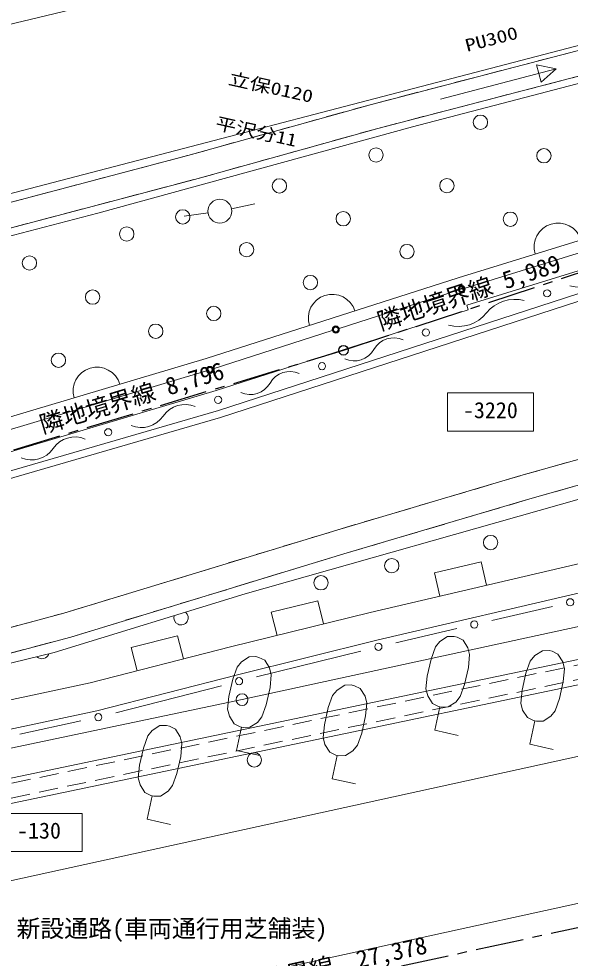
# Model space of a CAD drawing. Units: millimetres, scale not verified. Extents: x -56617 to 56645, y -39182 to 40051.
# Drawn here: x -12452 to -927, y 3165 to 22810 of the extents above; entities that cross this region are included whole.
import ezdxf
from ezdxf.enums import TextEntityAlignment as Align

# ---------------------------------------------------------------- set-up
doc = ezdxf.new("R2010")
doc.units = ezdxf.units.MM
doc.header["$LTSCALE"] = 200
doc.linetypes.add('CHAIN1', pattern=[8, 5, -1, 1, -1])
doc.linetypes.add('DASHED2', pattern=[3, 2, -1])
for name, color, linetype, lineweight in [('0-2_仕上', 4, 'Continuous', 9), ('0-3_建具', 7, 'Continuous', 18), ('2-E_2-Eﾚｲﾔ', 4, 'Continuous', 9), ('3-4_その他1', 4, 'Continuous', 18), ('3-6_その他3', 6, 'CHAIN1', 25), ('3-F_太線', 3, 'Continuous', 18)]:
    doc.layers.add(name, color=color, linetype=linetype, lineweight=lineweight)
doc.layers.add('3-8_寸法文字', color=7, linetype='Continuous')
doc.styles.add('ＭＳ ゴシック', font='')
doc.styles.get('ＭＳ ゴシック').set_extended_font_data('MS Gothic')

msp = doc.modelspace()

# ---------------------------------------------------------------- linework, layer by layer
at = {"layer": '0-2_仕上', "linetype": 'DASHED2'}
for p, q in [((-5080.4, 21021), (742.5, 22535.8)), ((-4945.1, 20518.8), (869.4, 22031.5)), ((-8781.4, 19449.3), (-4945.1, 20518.8)), ((-1962.1, 13256.1), (1859.1, 14336.6)), ((-1817.5, 12756.6), (1995.9, 13834.9)), ((-5805.3, 12118.1), (-1962.1, 13256.1)), ((-5655.7, 11620), (-1817.5, 12756.6)), ((-11509.7, 10381.1), (-5805.3, 12118.1)), ((-11366.7, 9881), (-5655.7, 11620)), ((-13444, 9863), (-11509.7, 10381.1)), ((-13314.5, 9359.4), (-11366.7, 9881))]:
    msp.add_line(p, q, dxfattribs=at)
at = {"layer": '0-2_仕上'}
for p, q in [((-5080.4, 21021), (742.5, 22535.8)), ((-4945.1, 20518.8), (869.4, 22031.5)), ((-4222.9, 20547.8), (807.1, 21865.7)), ((-1537.2, 21484.6), (-1631.6, 21847.5)), ((-1631.6, 21847.5), (-1221.4, 21760.4)), ((-3640.9, 21131), (-1221.4, 21760.4)), ((-1221.4, 21760.4), (-1537.2, 21484.6)), ((-8917.6, 19951.2), (-5080.4, 21021)), ((-10799.7, 18744.3), (-4222.9, 20547.8)), ((-8781.4, 19449.3), (-4945.1, 20518.8)), ((-8005.2, 18838.7), (-7515.7, 18940.4)), ((-8005.2, 18838.4), (-7515.5, 18939.7)), ((-8497.4, 18752.3), (-8992.4, 18681.1)), ((910.8, 18685.7), (-3270.1, 17393.5)), ((909.9, 18423.8), (-3123.4, 17177.2)), ((1080.7, 18110.2), (-3090.5, 16821)), ((1156.8, 17683.2), (-8281, 14615.7)), ((1201.1, 17539.9), (-8236.8, 14472.3)), ((-3270.1, 17393.5), (-8534.3, 15705.7)), ((-3266.5, 17132.1), (-5756.3, 16333.9)), ((-3058.9, 16726.1), (-8327.4, 15037)), ((-3090.5, 16821), (-3058.9, 16726.1)), ((-5899.1, 16288.1), (-8388.9, 15489.8)), ((-8534.3, 15705.7), (-13102.8, 14343.3)), ((-8532.2, 15445.5), (-12964.1, 14123.8)), ((-8327.4, 15037), (-12915.7, 13668.6)), ((-8281, 14615.7), (-12812, 13298.2)), ((-8236.8, 14472.3), (-12772, 13153.7)), ((-1962.1, 13256.1), (1859.1, 14336.6)), ((-1817.5, 12756.6), (1995.9, 13834.9)), ((-5805.3, 12118.1), (-1962.1, 13256.1)), ((-7720.2, 10787.3), (-692.4, 12775)), ((-5655.7, 11620), (-1817.5, 12756.6)), ((4625, 12677.2), (-5108.7, 10396)), ((-11509.7, 10381.1), (-5805.3, 12118.1)), ((-4968.3, 9812.6), (4752.2, 12090.8)), ((-11366.7, 9881), (-5655.7, 11620)), ((-2790, 11452.9), (-3763.6, 11224.8)), ((-2675.9, 10966.1), (-2790, 11452.9)), ((-3763.6, 11224.8), (-3649.5, 10737.9)), ((-11712.8, 9558.5), (-7720.2, 10787.3)), ((-6203.6, 10640.3), (-7174.4, 10400.3)), ((-6083.6, 10154.9), (-6203.6, 10640.3)), ((-2566.7, 10227.4), (-1293.6, 10523)), ((-13444, 9863), (-11509.7, 10381.1)), ((-5108.7, 10396), (-8029.2, 9673.8)), ((-7174.4, 10400.3), (-7054.3, 9914.9)), ((-7786.5, 8571.5), (-622.6, 10131.3)), ((-4570.4, 9762.2), (-3297.3, 10057.8)), ((-13314.5, 9359.4), (-11366.7, 9881)), ((-9133.6, 9907.3), (-10102.4, 9659.4)), ((-9009.7, 9422.9), (-9133.6, 9907.3)), ((-3491.7, 9890.2), (-3650.9, 9789.1)), ((-3354.3, 9893.7), (-3491.7, 9890.2)), ((-3289.3, 9879.2), (-3354.3, 9893.7)), ((-3166.4, 9817.6), (-3289.3, 9879.2)), ((-8029.2, 9673.8), (-10958.9, 8924.1)), ((-10102.4, 9659.4), (-9978.4, 9175)), ((-7882.8, 9092), (-4968.3, 9812.6)), ((-3745, 9673.5), (-3835.7, 9420.5)), ((-3650.9, 9789.1), (-3745, 9673.5)), ((-3065.3, 9658.4), (-3166.4, 9817.6)), ((-3029.3, 9513.8), (-3065.3, 9658.4)), ((-16085.3, 8482.3), (-11712.8, 9558.5)), ((-7637.5, 9467.2), (-7796.6, 9366.1)), ((-7500.1, 9470.7), (-7637.5, 9467.2)), ((-7435, 9456.2), (-7500.1, 9470.7)), ((-7484.8, 9047.1), (-5299.7, 9587.4)), ((-7312.1, 9394.6), (-7435, 9456.2)), ((-3054.9, 9246.2), (-3029.3, 9513.8)), ((-1666.6, 9493.7), (-1760.7, 9378.1)), ((-1507.4, 9594.8), (-1666.6, 9493.7)), ((-1370, 9598.3), (-1507.4, 9594.8)), ((-1305, 9583.8), (-1370, 9598.3)), ((-1182.1, 9522.2), (-1305, 9583.8)), ((-1081, 9363), (-1182.1, 9522.2)), ((-7890.8, 9250.5), (-7981.4, 8997.5)), ((-7796.6, 9366.1), (-7890.8, 9250.5)), ((-7211.1, 9235.4), (-7312.1, 9394.6)), ((-7175, 9090.8), (-7211.1, 9235.4)), ((-3835.7, 9420.5), (-3915.5, 9062.7)), ((-3134.7, 8888.4), (-3054.9, 9246.2)), ((-1760.7, 9378.1), (-1851.3, 9125.1)), ((-1045, 9218.4), (-1081, 9363)), ((-10821.5, 8339.9), (-7882.8, 9092)), ((-7200.6, 8823.2), (-7175, 9090.8)), ((-3915.5, 9062.7), (-3941.1, 8795.1)), ((-1851.3, 9125.1), (-1931.2, 8767.3)), ((-1070.6, 8950.9), (-1045, 9218.4)), ((-10958.9, 8924.1), (-14948.3, 8067.6)), ((-10426.3, 8297.4), (-8212.2, 8864.1)), ((-7981.4, 8997.5), (-8061.3, 8639.7)), ((-5639.5, 8874.7), (-5798.7, 8773.6)), ((-5502.2, 8878.2), (-5639.5, 8874.7)), ((-5437.1, 8863.7), (-5502.2, 8878.2)), ((-5314.2, 8802.1), (-5437.1, 8863.7)), ((-3225.4, 8635.4), (-3134.7, 8888.4)), ((-1150.4, 8593), (-1070.6, 8950.9)), ((-7280.5, 8465.4), (-7200.6, 8823.2)), ((-5892.8, 8658), (-5983.5, 8405)), ((-5798.7, 8773.6), (-5892.8, 8658)), ((-5213.1, 8642.9), (-5314.2, 8802.1)), ((-3941.1, 8795.1), (-3905.1, 8650.5)), ((-3905.1, 8650.5), (-3804, 8491.3)), ((-1931.2, 8767.3), (-1956.8, 8499.8)), ((-15066.3, 7047.8), (-7786.5, 8571.5)), ((-8061.3, 8639.7), (-8086.8, 8372.1)), ((-7371.1, 8212.4), (-7280.5, 8465.4)), ((-5177.1, 8498.3), (-5213.1, 8642.9)), ((-5202.7, 8230.8), (-5177.1, 8498.3)), ((-3804, 8491.3), (-3681.1, 8429.7)), ((-3478.7, 8418.7), (-3319.5, 8519.8)), ((-3319.5, 8519.8), (-3225.4, 8635.4)), ((-1956.8, 8499.8), (-1920.8, 8355.1)), ((-1241.1, 8340), (-1150.4, 8593)), ((-14826.5, 7480.1), (-10821.5, 8339.9)), ((-8086.8, 8372.1), (-8050.8, 8227.5)), ((-5983.5, 8405), (-6063.3, 8047.2)), ((-3648.6, 8422.5), (-3757.5, 7934.5)), ((-3681.1, 8429.7), (-3616.1, 8415.2)), ((-3616.1, 8415.2), (-3478.7, 8418.7)), ((-1920.8, 8355.1), (-1819.7, 8195.9)), ((-1335.2, 8224.4), (-1241.1, 8340)), ((-12427.3, 7852.9), (-11156.3, 8125.8)), ((-8050.8, 8227.5), (-7949.7, 8068.3)), ((-7949.7, 8068.3), (-7826.8, 8006.7)), ((-7624.4, 7995.7), (-7465.2, 8096.8)), ((-7465.2, 8096.8), (-7371.1, 8212.4)), ((-5282.6, 7872.9), (-5202.7, 8230.8)), ((-1819.7, 8195.9), (-1696.8, 8134.3)), ((-1664.3, 8127.1), (-1773.2, 7639.1)), ((-1696.8, 8134.3), (-1631.7, 8119.8)), ((-1631.7, 8119.8), (-1494.4, 8123.3)), ((-1494.4, 8123.3), (-1335.2, 8224.4)), ((-9663.9, 7927.4), (-9758, 7811.7)), ((-9504.7, 8028.4), (-9663.9, 7927.4)), ((-9367.4, 8031.9), (-9504.7, 8028.4)), ((-9302.3, 8017.4), (-9367.4, 8031.9)), ((-9179.4, 7955.8), (-9302.3, 8017.4)), ((-9078.3, 7796.6), (-9179.4, 7955.8)), ((-7794.3, 7999.5), (-7903.2, 7511.5)), ((-7826.8, 8006.7), (-7761.8, 7992.2)), ((-7761.8, 7992.2), (-7624.4, 7995.7)), ((-6063.3, 8047.2), (-6088.9, 7779.6)), ((-5373.2, 7619.9), (-5282.6, 7872.9)), ((-3757.5, 7934.5), (-3269.5, 7825.5)), ((-9758, 7811.7), (-9848.7, 7558.7)), ((-9042.3, 7652), (-9078.3, 7796.6)), ((-6088.9, 7779.6), (-6052.9, 7635)), ((-9848.7, 7558.7), (-9928.5, 7200.9)), ((-9067.9, 7384.5), (-9042.3, 7652)), ((-7903.2, 7511.5), (-7415.2, 7402.5)), ((-6052.9, 7635), (-5951.8, 7475.8)), ((-5951.8, 7475.8), (-5828.9, 7414.2)), ((-5626.5, 7403.2), (-5467.3, 7504.3)), ((-5467.3, 7504.3), (-5373.2, 7619.9)), ((-1773.2, 7639.1), (-1285.2, 7530.2)), ((-9147.8, 7026.6), (-9067.9, 7384.5)), ((-5796.4, 7407), (-5905.3, 6919)), ((-5828.9, 7414.2), (-5763.9, 7399.7)), ((-5763.9, 7399.7), (-5626.5, 7403.2)), ((-9928.5, 7200.9), (-9954.1, 6933.4)), ((-9954.1, 6933.4), (-9918.1, 6788.7)), ((-9238.4, 6773.6), (-9147.8, 7026.6)), ((-5905.3, 6919), (-5417.3, 6810.1)), ((-9918.1, 6788.7), (-9817, 6629.5)), ((-9332.5, 6658), (-9238.4, 6773.6)), ((-9817, 6629.5), (-9694.1, 6568)), ((-9661.6, 6560.7), (-9770.5, 6072.7)), ((-9694.1, 6568), (-9629.1, 6553.4)), ((-9629.1, 6553.4), (-9491.7, 6556.9)), ((-9491.7, 6556.9), (-9332.5, 6658)), ((-9770.5, 6072.7), (-9282.5, 5963.8))]:
    msp.add_line(p, q, dxfattribs=at)
for centre, radius in [((-2803.6, 20646.1), 150), ((-4984.9, 19962.5), 150), ((-1477, 19946), 150), ((-7004.9, 19314.8), 150), ((-3503.8, 19319.6), 150), ((-8250, 18787.8), 250), ((-9024.9, 18667.2), 150), ((-5671.1, 18628.6), 150), ((-2177.2, 18619.4), 150), ((-10196.1, 18309.2), 150), ((-7691.1, 17981), 150), ((-4337.2, 17942.4), 150), ((-6357.3, 17294.8), 150), ((-10909.4, 16989.7), 150), ((-3195.1, 17155), 75), ((-3195.1, 17155), 60), ((-3195.1, 17155), 50), ((-1410.2, 17069.2), 75), ((-8377.3, 16647.1), 150), ((-9589.9, 16276.4), 150), ((-5827.7, 16311), 75), ((-5827.7, 16311), 60), ((-5827.7, 16311), 50), ((-3943.2, 16249.6), 75), ((-3943.2, 16249.6), 75), ((-11622.7, 15670.1), 150), ((-8460.4, 15466.9), 75), ((-8460.4, 15466.9), 60), ((-6114.6, 15545.3), 75), ((-8460.4, 15466.9), 50), ((-8286, 14841), 75), ((-8286, 14841), 75), ((-10583.2, 14163.4), 75), ((-2590.8, 11857.6), 150), ((-4656.1, 11373.5), 150), ((-6136.1, 11016), 150), ((-928.4, 10607.8), 75), ((-2932, 10142.6), 75), ((-4935.7, 9677.4), 75), ((-7848.9, 8957.1), 75), ((-7786.5, 8571.5), 125), ((-10789.6, 8204.5), 75)]:
    msp.add_circle(centre, radius, dxfattribs=at)
for centre, radius, start, end in [((-1179.7, 18039.6), 500, 17.17497, 197.17497), ((-732.6, 17948.8), 753.3, 254.44878, 321.41372), ((-5902.2, 16549.6), 500, 17.77649, 197.77649), ((-2087.9, 16189.6), 753.3, 74.44878, 141.41372), ((-3265.5, 17129.2), 753.3, 254.44878, 321.41372), ((-4616.2, 15664.5), 473.9, 65.37968, 150.56029), ((-5441.5, 16130.3), 473.9, 245.37968, 330.56029), ((-10818.5, 15024.5), 500, 16.60595, 196.60595), ((-6787.6, 14960.2), 473.9, 65.37968, 150.56029), ((-7612.9, 15426.1), 473.9, 245.37968, 330.56029), ((-8980.1, 14194.2), 549.1, 66.99808, 145.86929), ((-9889.1, 14810.3), 549.1, 246.99808, 325.86929), ((-11277.3, 13516.6), 549.1, 66.99808, 145.86929), ((-12186.3, 14132.7), 549.1, 246.99808, 325.86929), ((-9061.6, 10285.5), 150, 162.57983, 51.63186), ((-11966.6, 9575.6), 150, 224.81305, 342.84398)]:
    msp.add_arc(centre, radius, start, end, dxfattribs=at)
at = {"layer": '0-3_建具'}
for p, q in [((10703.3, 11807.5), (-27764.8, 3765.7)), ((10676.2, 11270.6), (-27620.5, 3264.6)), ((6714.8, 9025.7), (-20028.3, 3164.8)), ((7357.1, 6095.2), (-19386.1, 234.3))]:
    msp.add_line(p, q, dxfattribs=at)
at = {"layer": '0-3_建具', "linetype": 'DASHED2'}
for p, q in [((10697.5, 11693.9), (-27734.3, 3659.7)), ((10681.9, 11384.2), (-27651, 3370.6))]:
    msp.add_line(p, q, dxfattribs=at)
at = {"layer": '2-E_2-Eﾚｲﾔ'}
msp.add_circle((-7529.1, 7311.5), 150, dxfattribs=at)
at = {"layer": '3-4_その他1', "color": 7}
for points in [[(-3493.6, 14186.3), (-1693.6, 14186.3), (-1693.6, 14986.3), (-3493.6, 14986.3)], [(-12928.4, 5394.2), (-11128.4, 5394.2), (-11128.4, 6194.2), (-12928.4, 6194.2)]]:
    msp.add_lwpolyline(points, close=True, dxfattribs=at)
at = {"layer": '3-6_その他3'}
for p, q in [((-5664.9, 15877.8), (23, 17751.7)), ((-14085.6, 13337.2), (-5664.9, 15877.8)), ((7464.1, 5606.8), (-19279.1, -254.1))]:
    msp.add_line(p, q, dxfattribs=at)
at = {"layer": '3-6_その他3', "linetype": 'Continuous'}
msp.add_circle((-5664.9, 15877.8), 100, dxfattribs=at)

# ---------------------------------------------------------------- texts
at = {"layer": '0-2_仕上', "style": 'ＭＳ ゴシック'}
for s, rotation, width, p in [('PU300', 14.647, 1.25, (-3061.8, 22040.4)), ('立保0120', 347.417, 1.25, (-8106.7, 21365)), ('平沢分11', 347.417, 1.2, (-8377.1, 20430.5))]:
    msp.add_text(s, height=263.9, rotation=rotation, dxfattribs=dict(at, width=width)).set_placement(p, align=Align.BOTTOM_LEFT)
at = {"layer": '3-4_その他1', "style": 'ＭＳ ゴシック'}
for s, p in [('-3220', (-3168.6, 14356.3)), ('-130', (-12488.4, 5564.2))]:
    msp.add_text(s, height=337.2, dxfattribs=at).set_placement(p, align=Align.BOTTOM_LEFT)
at = {"layer": '3-8_寸法文字', "style": 'ＭＳ ゴシック'}
msp.add_text('新設通路(車両通行用芝舗装)', height=366.6, dxfattribs=at).set_placement((-12500.9, 3493.2), align=Align.BOTTOM_LEFT)
at = {"layer": '3-F_太線', "style": 'ＭＳ ゴシック'}
for s, rotation, p in [('隣地境界線 5,989', 18.235, (-4851.7, 16187.8)), ('隣地境界線 8,796', 16.789, (-11921.2, 14032)), ('隣地境界線\u300027,378', 12.361, (-8260.4, 2201.6))]:
    msp.add_text(s, height=366.6, rotation=rotation, dxfattribs=at).set_placement(p, align=Align.BOTTOM_LEFT)

# ---------------------------------------------------------------- wipeouts: each hides what was drawn before it
msp.add_wipeout([(-12382, 37924.7), (-56124.2, 37924.7), (-33606, 16670.6), (-12382, 19865.6)])

# ---------------------------------------------------------------- next in the draw order: linework, layer by layer
at = {"layer": '0-2_仕上'}
for p, q in [((-12934.6, 19072.2), (4514, 23632.5)), ((-14239, 22312.2), (-9115.6, 23542.8)), ((-12791.4, 18928.6), (-8917.6, 19951.2)), ((-12661.3, 18425), (-8781.4, 19449.3)), ((-14011.5, 17905.8), (-10799.7, 18744.3))]:
    msp.add_line(p, q, dxfattribs=at)
at = {"layer": '0-2_仕上', "linetype": 'DASHED2'}
msp.add_line((-12661.3, 18425), (-8781.4, 19449.3), dxfattribs=at)
msp.add_lwpolyline([(-12791.4, 18928.6), (-8917.6, 19951.2), (-5080.4, 21021)], dxfattribs=at)
at = {"layer": '0-2_仕上'}
msp.add_circle((-12229, 17703), 150, dxfattribs=at)

doc.saveas('drawing.dxf')
